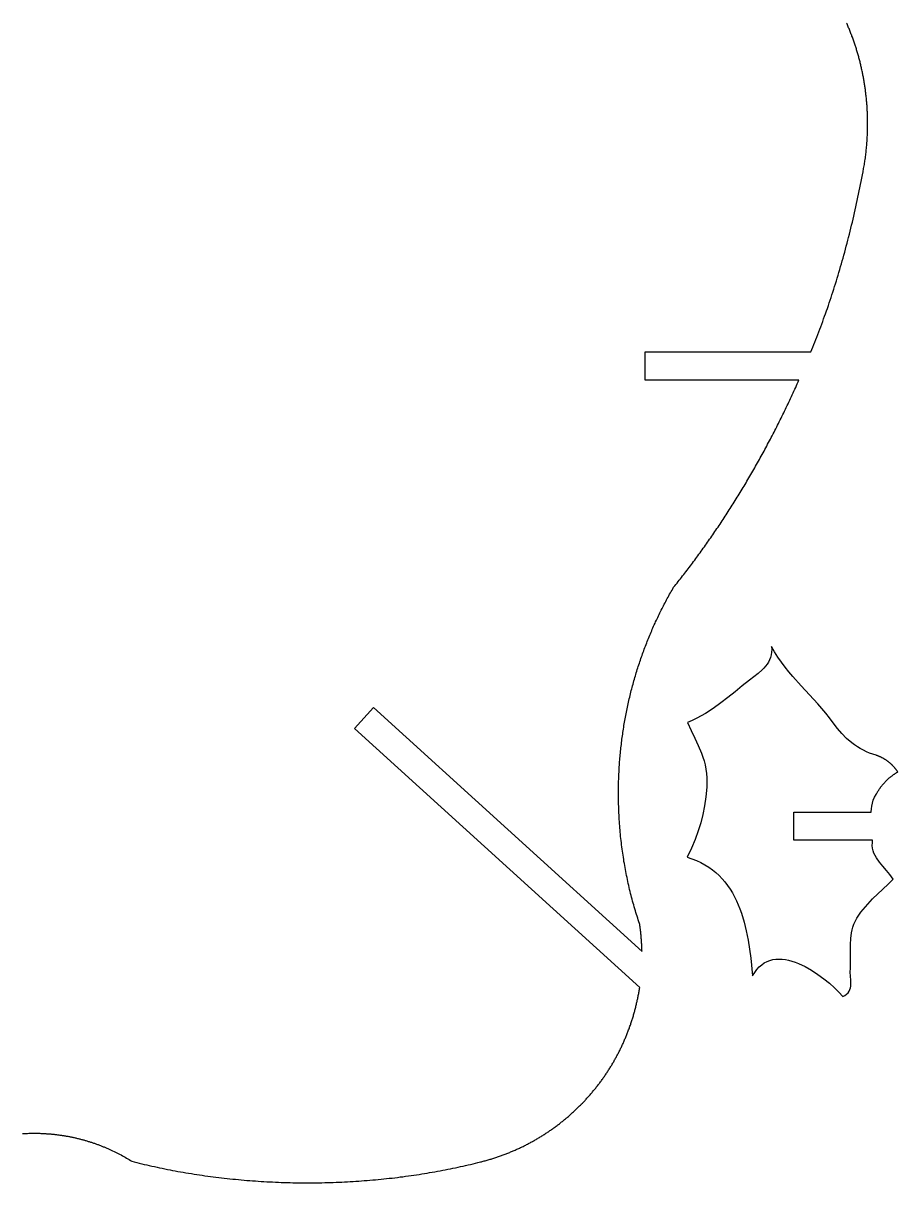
# Model space of a CAD drawing. Extents: x 25 to 747, y 34 to 1185.
# Drawn here: x 215.7 to 406.9, y 42.6 to 296.1 of the extents above; entities that cross this region are included whole.
import ezdxf

# ---------------------------------------------------------------- set-up
doc = ezdxf.new("R2010")
doc.units = 0
doc.layers.add('Default_Layer', color=1, linetype='CONTINUOUS')

msp = doc.modelspace()

# ---------------------------------------------------------------- linework, layer by layer
at = {"layer": 'Default_Layer'}
msp.add_lwpolyline([(215.59, 53.35), (215.87, 53.37), (216.14, 53.38), (216.41, 53.39), (216.69, 53.4), (216.96, 53.41), (217.24, 53.42), (217.52, 53.42), (217.79, 53.43), (218.07, 53.43), (218.25, 53.43), (218.44, 53.43), (218.62, 53.42), (218.81, 53.42), (218.99, 53.42), (219.18, 53.41), (219.36, 53.41), (219.55, 53.4), (219.73, 53.39), (219.91, 53.39), (220.1, 53.38), (220.28, 53.37), (220.46, 53.36), (220.65, 53.35), (220.83, 53.33), (221.01, 53.32), (221.19, 53.31), (221.37, 53.29), (221.56, 53.28), (221.74, 53.26), (221.92, 53.25), (222.1, 53.23), (222.28, 53.21), (222.46, 53.19), (222.64, 53.17), (222.82, 53.15), (223, 53.13), (223.18, 53.11), (223.36, 53.08), (223.54, 53.06), (223.72, 53.04), (223.89, 53.01), (224.07, 52.98), (224.25, 52.96), (224.43, 52.93), (224.6, 52.9), (224.78, 52.87), (224.96, 52.84), (225.13, 52.81), (225.31, 52.78), (225.49, 52.75), (225.66, 52.72), (225.84, 52.68), (226.01, 52.65), (226.19, 52.61), (226.36, 52.58), (226.53, 52.54), (226.71, 52.5), (226.88, 52.46), (227.05, 52.43), (227.23, 52.39), (227.4, 52.35), (227.57, 52.3), (227.74, 52.26), (227.92, 52.22), (228.09, 52.18), (228.26, 52.13), (228.43, 52.09), (228.6, 52.04), (228.77, 52), (228.94, 51.95), (229.11, 51.9), (229.28, 51.85), (229.44, 51.81), (229.61, 51.76), (229.78, 51.71), (229.95, 51.65), (230.12, 51.6), (230.28, 51.55), (230.45, 51.5), (230.61, 51.44), (230.78, 51.39), (230.95, 51.33), (231.11, 51.28), (231.28, 51.22), (231.44, 51.16), (231.6, 51.11), (231.77, 51.05), (231.93, 50.99), (232.09, 50.93), (232.26, 50.87), (232.42, 50.81), (232.58, 50.75), (232.74, 50.68), (232.9, 50.62), (233.06, 50.56), (233.22, 50.49), (233.38, 50.43), (233.54, 50.36), (233.7, 50.29), (233.86, 50.23), (234.02, 50.16), (234.18, 50.09), (234.33, 50.02), (234.49, 49.95), (234.65, 49.88), (234.8, 49.81), (234.96, 49.74), (235.27, 49.59), (235.58, 49.44), (235.89, 49.29), (236.19, 49.14), (236.49, 48.99), (236.8, 48.83), (237.1, 48.67), (237.39, 48.51), (237.69, 48.34), (237.99, 48.17), (238.28, 48), (238.57, 47.83), (238.86, 47.66), (239.15, 47.48), (239.43, 47.3), (239.97, 47.16), (240.52, 47.03), (241.06, 46.89), (241.61, 46.76), (242.16, 46.62), (242.72, 46.49), (243.27, 46.37), (243.83, 46.24), (244.39, 46.12), (244.96, 45.99), (245.52, 45.87), (246.09, 45.76), (246.66, 45.64), (247.23, 45.53), (247.81, 45.41), (248.38, 45.3), (248.96, 45.19), (249.54, 45.09), (250.12, 44.98), (250.7, 44.88), (251.29, 44.78), (251.88, 44.69), (252.47, 44.59), (253.06, 44.5), (253.65, 44.4), (254.25, 44.31), (254.84, 44.23), (255.44, 44.14), (256.04, 44.06), (256.64, 43.98), (257.25, 43.9), (257.85, 43.82), (258.46, 43.75), (259.06, 43.68), (259.67, 43.61), (260.28, 43.54), (260.9, 43.47), (261.51, 43.41), (262.12, 43.35), (262.74, 43.29), (263.36, 43.24), (263.98, 43.18), (264.6, 43.13), (265.22, 43.08), (265.84, 43.03), (266.46, 42.99), (267.09, 42.95), (267.71, 42.91), (268.34, 42.87), (268.97, 42.83), (269.6, 42.8), (270.23, 42.77), (270.86, 42.74), (271.49, 42.71), (272.12, 42.69), (272.76, 42.67), (273.39, 42.65), (274.03, 42.63), (274.66, 42.62), (275.3, 42.61), (275.94, 42.6), (276.57, 42.6), (277.21, 42.59), (277.85, 42.59), (278.48, 42.59), (279.11, 42.59), (279.73, 42.6), (280.36, 42.61), (280.99, 42.62), (281.61, 42.63), (282.24, 42.65), (282.86, 42.67), (283.48, 42.69), (284.11, 42.71), (284.73, 42.74), (285.35, 42.76), (285.97, 42.79), (286.58, 42.82), (287.2, 42.86), (287.82, 42.89), (288.43, 42.93), (289.05, 42.97), (289.66, 43.02), (290.27, 43.06), (290.88, 43.11), (291.49, 43.16), (292.1, 43.21), (292.71, 43.27), (293.32, 43.32), (293.92, 43.38), (294.52, 43.44), (295.13, 43.51), (295.73, 43.57), (296.32, 43.64), (296.92, 43.71), (297.52, 43.78), (298.11, 43.86), (298.71, 43.93), (299.3, 44.01), (299.89, 44.09), (300.48, 44.17), (301.06, 44.26), (301.65, 44.34), (302.23, 44.43), (302.81, 44.52), (303.39, 44.62), (303.97, 44.71), (304.55, 44.81), (305.12, 44.9), (305.69, 45.01), (306.26, 45.11), (306.83, 45.21), (307.4, 45.32), (307.96, 45.43), (308.52, 45.54), (309.09, 45.65), (309.64, 45.76), (310.2, 45.88), (310.75, 46), (311.3, 46.12), (311.85, 46.24), (312.4, 46.36), (312.95, 46.49), (313.49, 46.62), (314.03, 46.75), (314.57, 46.88), (315.1, 47.01), (315.64, 47.15), (315.85, 47.2), (316.06, 47.25), (316.27, 47.31), (316.49, 47.37), (316.7, 47.42), (316.91, 47.48), (317.12, 47.54), (317.33, 47.6), (317.54, 47.66), (317.75, 47.73), (317.96, 47.79), (318.16, 47.85), (318.37, 47.92), (318.58, 47.98), (318.79, 48.05), (318.99, 48.12), (319.2, 48.19), (319.4, 48.26), (319.61, 48.33), (319.81, 48.4), (320.02, 48.47), (320.22, 48.55), (320.43, 48.62), (320.63, 48.69), (320.83, 48.77), (321.03, 48.85), (321.24, 48.92), (321.44, 49), (321.64, 49.08), (321.84, 49.16), (322.04, 49.24), (322.24, 49.33), (322.44, 49.41), (322.63, 49.49), (322.83, 49.58), (323.03, 49.66), (323.23, 49.75), (323.42, 49.84), (323.62, 49.92), (323.81, 50.01), (324.01, 50.1), (324.2, 50.19), (324.4, 50.29), (324.59, 50.38), (324.78, 50.47), (324.97, 50.56), (325.17, 50.66), (325.36, 50.76), (325.55, 50.85), (325.74, 50.95), (325.93, 51.05), (326.12, 51.15), (326.31, 51.25), (326.49, 51.35), (326.68, 51.45), (326.87, 51.55), (327.05, 51.65), (327.24, 51.76), (327.43, 51.86), (327.61, 51.97), (327.8, 52.07), (327.98, 52.18), (328.16, 52.29), (328.35, 52.4), (328.53, 52.51), (328.71, 52.62), (328.89, 52.73), (329.07, 52.84), (329.25, 52.95), (329.43, 53.07), (329.61, 53.18), (329.79, 53.3), (329.96, 53.41), (330.14, 53.53), (330.32, 53.65), (330.49, 53.76), (330.67, 53.88), (330.84, 54), (331.02, 54.12), (331.19, 54.24), (331.37, 54.37), (331.54, 54.49), (331.71, 54.61), (331.88, 54.74), (332.05, 54.86), (332.22, 54.99), (332.39, 55.11), (332.56, 55.24), (332.73, 55.37), (332.9, 55.5), (333.06, 55.63), (333.23, 55.76), (333.39, 55.89), (333.56, 56.02), (333.72, 56.15), (333.89, 56.28), (334.05, 56.42), (334.21, 56.55), (334.38, 56.69), (334.54, 56.82), (334.7, 56.96), (334.86, 57.1), (335.02, 57.24), (335.18, 57.37), (335.33, 57.51), (335.49, 57.65), (335.65, 57.8), (335.8, 57.94), (335.96, 58.08), (336.11, 58.22), (336.27, 58.37), (336.42, 58.51), (336.58, 58.66), (336.73, 58.8), (336.88, 58.95), (337.03, 59.09), (337.18, 59.24), (337.33, 59.39), (337.48, 59.54), (337.63, 59.69), (337.77, 59.84), (337.92, 59.99), (338.07, 60.14), (338.21, 60.29), (338.36, 60.45), (338.5, 60.6), (338.64, 60.76), (338.79, 60.91), (338.93, 61.07), (339.07, 61.22), (339.21, 61.38), (339.35, 61.54), (339.49, 61.7), (339.63, 61.85), (339.77, 62.01), (339.9, 62.17), (340.04, 62.34), (340.17, 62.5), (340.31, 62.66), (340.44, 62.82), (340.58, 62.98), (340.71, 63.15), (340.84, 63.31), (340.97, 63.48), (341.1, 63.64), (341.23, 63.81), (341.36, 63.98), (341.49, 64.14), (341.62, 64.31), (341.74, 64.48), (341.87, 64.65), (342, 64.82), (342.12, 64.99), (342.24, 65.16), (342.37, 65.33), (342.49, 65.51), (342.61, 65.68), (342.73, 65.85), (342.85, 66.03), (342.97, 66.2), (343.09, 66.38), (343.21, 66.55), (343.32, 66.73), (343.44, 66.91), (343.55, 67.08), (343.67, 67.26), (343.78, 67.44), (343.89, 67.62), (344.01, 67.8), (344.12, 67.98), (344.23, 68.16), (344.34, 68.34), (344.45, 68.52), (344.55, 68.71), (344.66, 68.89), (344.77, 69.07), (344.87, 69.26), (344.98, 69.44), (345.08, 69.63), (345.19, 69.81), (345.29, 70), (345.39, 70.18), (345.49, 70.37), (345.59, 70.56), (345.69, 70.75), (345.79, 70.94), (345.88, 71.13), (345.98, 71.32), (346.08, 71.51), (346.17, 71.7), (346.27, 71.89), (346.36, 72.08), (346.45, 72.27), (346.54, 72.47), (346.63, 72.66), (346.72, 72.85), (346.81, 73.05), (346.9, 73.24), (346.99, 73.44), (347.07, 73.63), (347.16, 73.83), (347.24, 74.03), (347.33, 74.22), (347.41, 74.42), (347.49, 74.62), (347.57, 74.82), (347.65, 75.02), (347.73, 75.22), (347.81, 75.42), (347.89, 75.62), (347.96, 75.82), (348.04, 76.02), (348.12, 76.22), (348.19, 76.42), (348.26, 76.63), (348.33, 76.83), (348.41, 77.03), (348.48, 77.24), (348.55, 77.44), (348.61, 77.65), (348.68, 77.85), (348.75, 78.06), (348.81, 78.27), (348.88, 78.47), (348.94, 78.68), (349.01, 78.89), (349.07, 79.1), (349.13, 79.3), (349.19, 79.51), (349.25, 79.72), (349.31, 79.93), (349.36, 80.14), (349.42, 80.35), (349.48, 80.56), (349.53, 80.77), (349.59, 80.99), (349.64, 81.2), (349.69, 81.41), (349.74, 81.62), (349.79, 81.84), (349.84, 82.05), (349.89, 82.26), (349.93, 82.48), (349.98, 82.69), (350.03, 82.91), (350.07, 83.12), (350.11, 83.34), (350.15, 83.56), (350.2, 83.77), (350.24, 83.99), (350.28, 84.21), (350.31, 84.43), (350.35, 84.64), (350.39, 84.86), (350.42, 85.08), (350.46, 85.3), (288.11, 141.93), (292.24, 146.48), (350.96, 93.15), (350.95, 93.35), (350.95, 93.56), (350.94, 93.76), (350.93, 93.97), (350.92, 94.17), (350.91, 94.37), (350.9, 94.57), (350.89, 94.77), (350.88, 94.97), (350.87, 95.17), (350.86, 95.37), (350.84, 95.57), (350.83, 95.76), (350.81, 95.96), (350.8, 96.15), (350.78, 96.34), (350.76, 96.54), (350.75, 96.73), (350.73, 96.92), (350.71, 97.1), (350.69, 97.29), (350.67, 97.48), (350.65, 97.66), (350.62, 97.84), (350.6, 98.02), (350.58, 98.2), (350.55, 98.38), (350.53, 98.56), (350.5, 98.73), (350.48, 98.9), (350.45, 99.08), (350.42, 99.24), (350.29, 99.64), (350.15, 100.04), (350.02, 100.45), (349.89, 100.85), (349.76, 101.26), (349.63, 101.67), (349.51, 102.08), (349.39, 102.49), (349.26, 102.9), (349.15, 103.32), (349.03, 103.73), (348.91, 104.15), (348.8, 104.57), (348.69, 105), (348.58, 105.42), (348.47, 105.84), (348.36, 106.27), (348.26, 106.7), (348.16, 107.13), (348.06, 107.56), (347.96, 107.99), (347.87, 108.43), (347.77, 108.86), (347.68, 109.3), (347.59, 109.74), (347.5, 110.18), (347.42, 110.62), (347.33, 111.06), (347.25, 111.51), (347.17, 111.95), (347.1, 112.4), (347.02, 112.84), (346.95, 113.29), (346.88, 113.74), (346.81, 114.19), (346.74, 114.65), (346.68, 115.1), (346.62, 115.56), (346.56, 116.01), (346.5, 116.47), (346.45, 116.93), (346.39, 117.39), (346.34, 117.85), (346.29, 118.31), (346.25, 118.77), (346.2, 119.23), (346.16, 119.7), (346.12, 120.16), (346.09, 120.63), (346.05, 121.09), (346.02, 121.56), (345.99, 122.03), (345.96, 122.5), (345.93, 122.97), (345.91, 123.44), (345.89, 123.91), (345.87, 124.38), (345.86, 124.86), (345.84, 125.33), (345.83, 125.81), (345.82, 126.28), (345.82, 126.76), (345.81, 127.23), (345.81, 127.71), (345.81, 128.1), (345.82, 128.49), (345.82, 128.88), (345.83, 129.26), (345.83, 129.65), (345.84, 130.04), (345.85, 130.42), (345.87, 130.81), (345.88, 131.19), (345.89, 131.58), (345.91, 131.96), (345.93, 132.35), (345.95, 132.73), (345.97, 133.11), (346, 133.5), (346.02, 133.88), (346.05, 134.26), (346.07, 134.64), (346.1, 135.02), (346.14, 135.4), (346.17, 135.78), (346.2, 136.16), (346.24, 136.54), (346.28, 136.92), (346.32, 137.3), (346.36, 137.68), (346.4, 138.05), (346.44, 138.43), (346.49, 138.81), (346.53, 139.18), (346.58, 139.56), (346.63, 139.93), (346.68, 140.3), (346.74, 140.68), (346.79, 141.05), (346.85, 141.42), (346.9, 141.79), (346.96, 142.17), (347.02, 142.54), (347.08, 142.91), (347.15, 143.28), (347.21, 143.65), (347.28, 144.01), (347.34, 144.38), (347.41, 144.75), (347.48, 145.12), (347.56, 145.48), (347.63, 145.85), (347.7, 146.21), (347.78, 146.58), (347.86, 146.94), (347.94, 147.3), (348.02, 147.67), (348.1, 148.03), (348.18, 148.39), (348.27, 148.75), (348.36, 149.11), (348.44, 149.47), (348.53, 149.83), (348.62, 150.19), (348.72, 150.54), (348.81, 150.9), (348.9, 151.26), (349, 151.61), (349.1, 151.97), (349.2, 152.32), (349.3, 152.67), (349.4, 153.03), (349.5, 153.38), (349.61, 153.73), (349.71, 154.08), (349.82, 154.43), (349.93, 154.78), (350.04, 155.13), (350.15, 155.47), (350.26, 155.82), (350.38, 156.17), (350.49, 156.51), (350.61, 156.86), (350.72, 157.2), (350.84, 157.55), (350.96, 157.89), (351.09, 158.23), (351.21, 158.57), (351.33, 158.91), (351.46, 159.25), (351.59, 159.59), (351.72, 159.93), (351.85, 160.27), (351.98, 160.6), (352.11, 160.94), (352.24, 161.27), (352.38, 161.61), (352.51, 161.94), (352.65, 162.27), (352.79, 162.61), (352.93, 162.94), (353.07, 163.27), (353.21, 163.6), (353.36, 163.92), (353.5, 164.25), (353.65, 164.58), (353.8, 164.9), (353.94, 165.23), (354.09, 165.55), (354.25, 165.88), (354.4, 166.2), (354.55, 166.52), (354.71, 166.84), (354.86, 167.16), (355.02, 167.48), (355.18, 167.8), (355.34, 168.12), (355.5, 168.43), (355.66, 168.75), (355.82, 169.06), (355.99, 169.38), (356.15, 169.69), (356.32, 170), (356.49, 170.31), (356.66, 170.62), (356.83, 170.93), (357, 171.24), (357.17, 171.55), (357.34, 171.85), (357.52, 172.16), (357.7, 172.46), (357.87, 172.77), (358.12, 173.07), (358.36, 173.38), (358.61, 173.69), (358.86, 174), (359.1, 174.31), (359.34, 174.62), (359.59, 174.93), (359.83, 175.24), (360.07, 175.56), (360.31, 175.87), (360.56, 176.18), (360.8, 176.5), (361.04, 176.81), (361.28, 177.13), (361.52, 177.45), (361.76, 177.76), (361.99, 178.08), (362.23, 178.4), (362.47, 178.72), (362.71, 179.04), (362.94, 179.36), (363.18, 179.68), (363.41, 180.01), (363.65, 180.33), (363.88, 180.65), (364.12, 180.98), (364.35, 181.3), (364.58, 181.63), (364.82, 181.96), (365.05, 182.28), (365.28, 182.61), (365.51, 182.94), (365.74, 183.27), (365.97, 183.6), (366.2, 183.93), (366.43, 184.26), (366.66, 184.59), (366.89, 184.93), (367.11, 185.26), (367.34, 185.6), (367.57, 185.93), (367.79, 186.27), (368.02, 186.6), (368.24, 186.94), (368.47, 187.28), (368.69, 187.62), (368.91, 187.96), (369.14, 188.3), (369.36, 188.64), (369.58, 188.98), (369.8, 189.32), (370.02, 189.67), (370.24, 190.01), (370.46, 190.36), (370.68, 190.7), (370.9, 191.05), (371.12, 191.39), (371.33, 191.74), (371.55, 192.09), (371.77, 192.44), (371.98, 192.79), (372.2, 193.14), (372.41, 193.49), (372.63, 193.84), (372.84, 194.2), (373.06, 194.55), (373.27, 194.91), (373.48, 195.26), (373.69, 195.62), (373.9, 195.98), (374.12, 196.33), (374.33, 196.69), (374.54, 197.05), (374.74, 197.41), (374.95, 197.77), (375.16, 198.13), (375.37, 198.5), (375.58, 198.86), (375.78, 199.22), (375.99, 199.59), (376.2, 199.95), (376.4, 200.32), (376.6, 200.69), (376.81, 201.06), (377.01, 201.42), (377.22, 201.79), (377.42, 202.16), (377.62, 202.54), (377.82, 202.91), (378.02, 203.28), (378.22, 203.65), (378.42, 204.03), (378.62, 204.4), (378.82, 204.78), (379.02, 205.16), (379.22, 205.53), (379.41, 205.91), (379.61, 206.29), (379.81, 206.67), (380, 207.05), (380.2, 207.44), (380.39, 207.82), (380.59, 208.2), (380.78, 208.59), (380.97, 208.97), (381.17, 209.36), (381.36, 209.74), (381.55, 210.13), (381.74, 210.52), (381.93, 210.91), (382.12, 211.3), (382.31, 211.69), (382.5, 212.08), (382.69, 212.48), (382.87, 212.87), (383.06, 213.26), (383.25, 213.66), (383.43, 214.05), (383.62, 214.45), (383.8, 214.85), (383.99, 215.25), (384.17, 215.65), (384.36, 216.05), (384.54, 216.45), (384.72, 216.85), (384.9, 217.25), (385.08, 217.66), (385.26, 218.06), (351.67, 218.06), (351.67, 224.21), (351.67, 224.21), (387.85, 224.21), (388.07, 224.75), (388.29, 225.29), (388.51, 225.83), (388.73, 226.38), (388.95, 226.93), (389.17, 227.48), (389.39, 228.04), (389.6, 228.59), (389.81, 229.16), (390.03, 229.72), (390.24, 230.29), (390.45, 230.86), (390.65, 231.43), (390.86, 232.01), (391.07, 232.58), (391.27, 233.17), (391.48, 233.75), (391.68, 234.34), (391.88, 234.93), (392.08, 235.52), (392.28, 236.12), (392.47, 236.71), (392.67, 237.32), (392.86, 237.92), (393.06, 238.53), (393.25, 239.14), (393.44, 239.75), (393.63, 240.37), (393.81, 240.98), (394, 241.61), (394.18, 242.23), (394.37, 242.86), (394.55, 243.48), (394.73, 244.12), (394.91, 244.75), (395.08, 245.39), (395.26, 246.03), (395.43, 246.67), (395.6, 247.32), (395.78, 247.97), (395.95, 248.62), (396.11, 249.27), (396.28, 249.93), (396.44, 250.59), (396.61, 251.25), (396.77, 251.92), (396.93, 252.58), (397.09, 253.25), (397.24, 253.93), (397.4, 254.6), (397.55, 255.28), (397.71, 255.96), (397.86, 256.64), (398, 257.33), (398.15, 258.02), (398.3, 258.71), (398.44, 259.41), (398.58, 260.1), (398.72, 260.8), (398.86, 261.5), (399, 262.21), (399.13, 262.91), (399.26, 263.62), (399.4, 264.34), (399.45, 264.61), (399.5, 264.89), (399.55, 265.17), (399.59, 265.46), (399.64, 265.74), (399.68, 266.03), (399.73, 266.32), (399.77, 266.62), (399.81, 266.91), (399.84, 267.21), (399.88, 267.51), (399.92, 267.81), (399.95, 268.11), (399.98, 268.41), (400.01, 268.72), (400.04, 269.03), (400.07, 269.34), (400.09, 269.65), (400.12, 269.96), (400.14, 270.27), (400.16, 270.58), (400.18, 270.9), (400.2, 271.22), (400.21, 271.53), (400.22, 271.85), (400.24, 272.17), (400.25, 272.49), (400.25, 272.81), (400.26, 273.13), (400.27, 273.46), (400.27, 273.78), (400.27, 274.1), (400.27, 274.34), (400.27, 274.58), (400.26, 274.81), (400.26, 275.05), (400.26, 275.29), (400.25, 275.52), (400.24, 275.76), (400.24, 275.99), (400.23, 276.23), (400.22, 276.46), (400.21, 276.7), (400.2, 276.93), (400.19, 277.16), (400.17, 277.4), (400.16, 277.63), (400.14, 277.87), (400.13, 278.1), (400.11, 278.33), (400.09, 278.56), (400.07, 278.8), (400.05, 279.03), (400.03, 279.26), (400.01, 279.49), (399.99, 279.72), (399.96, 279.95), (399.94, 280.18), (399.91, 280.41), (399.88, 280.64), (399.86, 280.87), (399.83, 281.1), (399.8, 281.33), (399.77, 281.56), (399.74, 281.79), (399.7, 282.02), (399.67, 282.24), (399.64, 282.47), (399.6, 282.7), (399.57, 282.93), (399.53, 283.15), (399.49, 283.38), (399.45, 283.61), (399.41, 283.83), (399.37, 284.06), (399.33, 284.28), (399.29, 284.51), (399.24, 284.73), (399.2, 284.96), (399.15, 285.18), (399.11, 285.4), (399.06, 285.63), (399.01, 285.85), (398.96, 286.07), (398.91, 286.29), (398.86, 286.52), (398.81, 286.74), (398.76, 286.96), (398.7, 287.18), (398.65, 287.4), (398.6, 287.62), (398.54, 287.84), (398.48, 288.06), (398.42, 288.28), (398.37, 288.5), (398.31, 288.72), (398.25, 288.93), (398.18, 289.15), (398.12, 289.37), (398.06, 289.59), (398, 289.8), (397.93, 290.02), (397.86, 290.23), (397.8, 290.45), (397.73, 290.66), (397.66, 290.88), (397.59, 291.09), (397.52, 291.31), (397.45, 291.52), (397.38, 291.73), (397.31, 291.95), (397.23, 292.16), (397.16, 292.37), (397.09, 292.58), (397.01, 292.79), (396.93, 293.01), (396.85, 293.22), (396.78, 293.43), (396.7, 293.64), (396.62, 293.85), (396.54, 294.05), (396.45, 294.26), (396.37, 294.47), (396.29, 294.68), (396.2, 294.89), (396.12, 295.09), (396.03, 295.3), (395.95, 295.5), (395.86, 295.71), (395.77, 295.92), (395.68, 296.12)], dxfattribs=at)
msp.add_lwpolyline([(402.15, 136.06), (401.42, 136.27), (400.7, 136.53), (400.01, 136.82), (399.33, 137.14), (398.67, 137.5), (398.04, 137.89), (397.42, 138.31), (396.82, 138.76), (395.68, 139.73), (394.62, 140.79), (393.65, 141.92), (392.75, 143.12), (391.97, 144.2), (391.14, 145.26), (389.4, 147.3), (387.59, 149.29), (385.76, 151.26), (383.95, 153.26), (383.08, 154.29), (382.23, 155.33), (381.42, 156.4), (380.65, 157.51), (379.93, 158.65), (379.26, 159.83), (379.3, 159.17), (379.27, 158.56), (379.18, 157.98), (379.04, 157.43), (378.84, 156.91), (378.59, 156.43), (378.3, 155.97), (377.97, 155.53), (377.61, 155.11), (377.21, 154.7), (376.36, 153.94), (375.43, 153.2), (374.48, 152.48), (372.86, 151.21), (371.3, 149.95), (369.74, 148.7), (368.17, 147.48), (366.53, 146.31), (364.8, 145.19), (363.89, 144.66), (362.93, 144.15), (361.94, 143.66), (360.9, 143.19), (361.7, 141.46), (362.5, 139.79), (363.26, 138.15), (363.94, 136.49), (364.24, 135.66), (364.51, 134.8), (364.73, 133.93), (364.91, 133.03), (365.05, 132.1), (365.13, 131.14), (365.15, 130.14), (365.11, 129.1), (364.92, 126.99), (364.64, 125.01), (364.27, 123.13), (363.81, 121.31), (363.24, 119.5), (362.55, 117.66), (361.75, 115.76), (360.81, 113.74), (361.87, 113.41), (362.88, 113.03), (363.83, 112.6), (364.72, 112.13), (365.57, 111.6), (366.36, 111.03), (367.11, 110.42), (367.82, 109.76), (368.47, 109.07), (369.09, 108.35), (369.66, 107.59), (370.2, 106.8), (370.7, 105.98), (371.16, 105.13), (371.58, 104.26), (371.98, 103.36), (372.34, 102.45), (372.67, 101.51), (373.26, 99.6), (373.74, 97.65), (374.14, 95.66), (374.46, 93.67), (374.73, 91.68), (375.14, 87.8), (375.58, 88.56), (376.05, 89.22), (376.56, 89.79), (377.11, 90.27), (377.68, 90.67), (378.28, 90.98), (378.9, 91.22), (379.54, 91.39), (380.21, 91.48), (380.89, 91.51), (381.58, 91.48), (382.29, 91.39), (383, 91.25), (383.72, 91.06), (384.44, 90.82), (385.17, 90.54), (386.61, 89.86), (388.03, 89.06), (389.4, 88.16), (390.7, 87.2), (391.92, 86.2), (393.03, 85.21), (394.01, 84.23), (394.84, 83.32), (395.31, 83.56), (395.68, 83.83), (395.99, 84.13), (396.22, 84.46), (396.39, 84.82), (396.51, 85.2), (396.58, 85.6), (396.61, 86.01), (396.6, 86.87), (396.53, 87.75), (396.48, 88.64), (396.49, 89.49), (396.56, 90.77), (396.56, 92.06), (396.52, 94.67), (396.58, 95.97), (396.74, 97.25), (396.88, 97.88), (397.05, 98.5), (397.28, 99.11), (397.55, 99.72), (397.94, 100.42), (398.36, 101.09), (398.8, 101.73), (399.27, 102.35), (400.29, 103.52), (401.36, 104.64), (403.61, 106.78), (404.74, 107.87), (405.82, 109), (405.5, 109.49), (405.15, 109.97), (404.39, 110.89), (403.6, 111.79), (402.84, 112.69), (402.17, 113.63), (401.88, 114.12), (401.65, 114.63), (401.46, 115.16), (401.34, 115.72), (401.28, 116.3), (401.3, 116.92), (401.34, 117.5), (384.12, 117.5), (384.12, 123.64), (401.05, 123.64), (401.04, 123.68), (401.08, 124.32), (401.17, 124.96), (401.31, 125.6), (401.51, 126.23), (401.78, 126.86), (402.13, 127.49), (402.18, 127.59), (402.23, 127.68), (402.29, 127.78), (402.34, 127.87), (402.4, 127.97), (402.45, 128.06), (402.51, 128.15), (402.57, 128.25), (402.62, 128.34), (402.68, 128.43), (402.74, 128.52), (402.8, 128.61), (402.86, 128.7), (402.92, 128.79), (402.99, 128.88), (403.05, 128.97), (403.11, 129.05), (403.18, 129.14), (403.24, 129.23), (403.31, 129.31), (403.38, 129.4), (403.44, 129.48), (403.51, 129.57), (403.58, 129.65), (403.65, 129.73), (403.72, 129.81), (403.79, 129.89), (403.86, 129.97), (403.93, 130.05), (404.01, 130.13), (404.08, 130.21), (404.15, 130.29), (404.23, 130.37), (404.3, 130.44), (404.38, 130.52), (404.46, 130.59), (404.53, 130.67), (404.61, 130.74), (404.69, 130.81), (404.77, 130.89), (404.85, 130.96), (404.93, 131.03), (405.01, 131.1), (405.09, 131.17), (405.18, 131.24), (405.26, 131.31), (405.34, 131.37), (405.43, 131.44), (405.51, 131.51), (405.6, 131.57), (405.68, 131.64), (405.77, 131.7), (405.86, 131.77), (405.95, 131.83), (406.04, 131.89), (406.12, 131.95), (406.21, 132.01), (406.31, 132.07), (406.4, 132.13), (406.49, 132.19), (406.58, 132.25), (406.67, 132.31), (406.77, 132.36), (406.86, 132.42), (406.81, 132.5), (406.75, 132.57), (406.7, 132.65), (406.64, 132.73), (406.59, 132.8), (406.53, 132.88), (406.47, 132.95), (406.42, 133.03), (406.36, 133.1), (406.3, 133.17), (406.24, 133.25), (406.18, 133.32), (406.11, 133.39), (406.05, 133.46), (405.99, 133.53), (405.93, 133.6), (405.86, 133.67), (405.8, 133.73), (405.73, 133.8), (405.66, 133.87), (405.6, 133.93), (405.53, 134), (405.46, 134.06), (405.39, 134.12), (405.32, 134.19), (405.25, 134.25), (405.18, 134.31), (405.11, 134.37), (405.04, 134.43), (404.97, 134.49), (404.89, 134.55), (404.82, 134.61), (404.75, 134.66), (404.67, 134.72), (404.6, 134.78), (404.52, 134.83), (404.44, 134.89), (404.36, 134.94), (404.29, 134.99), (404.21, 135.04), (404.13, 135.1), (404.05, 135.15), (403.97, 135.2), (403.89, 135.24), (403.81, 135.29), (403.72, 135.34), (403.64, 135.39), (403.56, 135.43), (403.47, 135.48), (403.39, 135.52), (403.31, 135.57), (403.22, 135.61), (403.13, 135.65), (403.05, 135.69), (402.96, 135.73), (402.87, 135.77), (402.78, 135.81), (402.7, 135.85), (402.61, 135.89), (402.52, 135.92), (402.43, 135.96), (402.34, 135.99), (402.24, 136.03), (402.15, 136.06)], close=True, dxfattribs=at)

doc.saveas('drawing.dxf')
